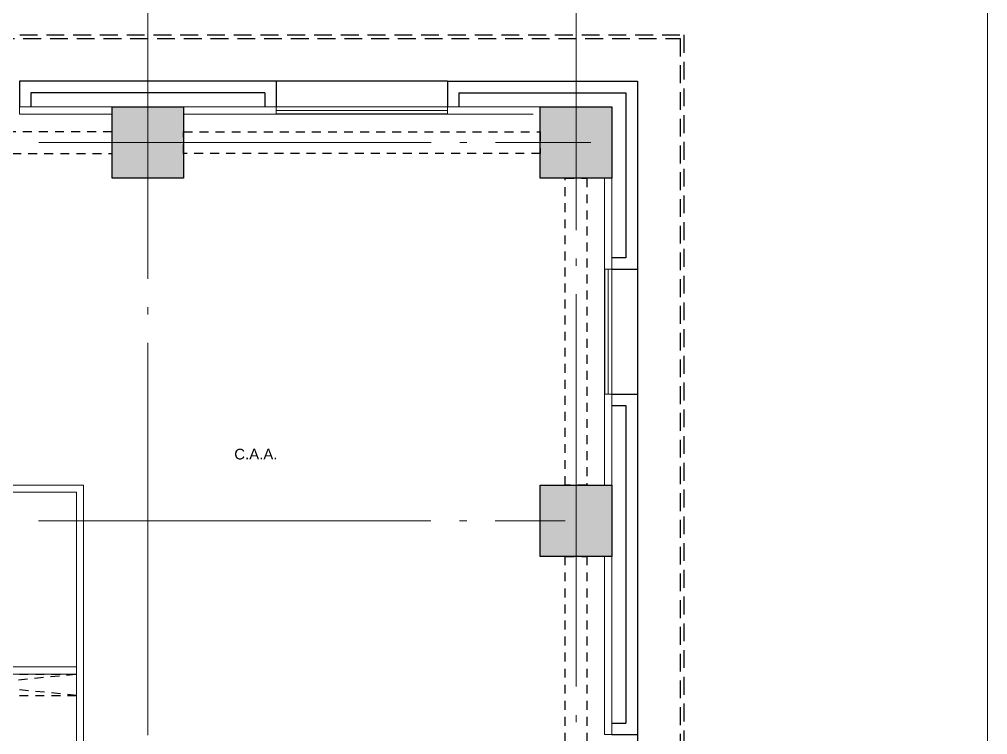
# Model space of a CAD drawing. Header units: metres. Extents: x -22 to 564, y 0 to 143.
# Drawn here: x 138.18 to 151.75, y 45.98 to 56 of the extents above; entities that cross this region are included whole.
import ezdxf
from ezdxf.enums import TextEntityAlignment as Align

# ---------------------------------------------------------------- set-up
doc = ezdxf.new("R2010")
doc.units = ezdxf.units.M
for name, pattern in [('EJES630', [6.3, 5.5, -0.4, 0, -0.4]), ('XREF 1N NEURO-ONCOLOGIA$0$DASHED2', [0.375, 0.25, -0.125]), ('XREF 1N NEURO-ONCOLOGIA$0$HIDDEN2', [0.1875, 0.125, -0.0625])]:
    doc.linetypes.add(name, pattern=pattern)
for name, color, linetype, lineweight in [('EJES', 11, 'EJES630', 0), ('XREF 1N NEURO-ONCOLOGIA$0$HERRERIAS', 1, 'Continuous', 18), ('XREF 1N NEURO-ONCOLOGIA$0$MUROS DE TABLAROCA', 150, 'Continuous', 13), ('XREF PIE 1.100$0$G-ANNO-TTLB', 7, 'Continuous', 9)]:
    doc.layers.add(name, color=color, linetype=linetype, lineweight=lineweight)
for name, color, linetype in [('TEXTO', 7, 'Continuous'), ('XREF 1N NEURO-ONCOLOGIA$0$-CG-M-WALL', 7, 'Continuous'), ('XREF 1N NEURO-ONCOLOGIA$0$COLUMNAS', 6, 'Continuous'), ('XREF 1N NEURO-ONCOLOGIA$0$CONTRAVENTEOS', 6, 'XREF 1N NEURO-ONCOLOGIA$0$HIDDEN2'), ('XREF 1N NEURO-ONCOLOGIA$0$DUCTO AA', 40, 'XREF 1N NEURO-ONCOLOGIA$0$HIDDEN2'), ('XREF 1N NEURO-ONCOLOGIA$0$LAMINA MULTIPERFORADA', 9, 'Continuous'), ('XREF 1N NEURO-ONCOLOGIA$0$MUROS BAJOS', 2, 'Continuous'), ('XREF 1N NEURO-ONCOLOGIA$0$NOVIDESA', 11, 'Continuous'), ('XREF 1N NEURO-ONCOLOGIA$0$TEX-MOB', 4, 'Continuous')]:
    doc.layers.add(name, color=color, linetype=linetype)
doc.styles.add('100 LOCALES 25', font='arial.ttf', dxfattribs={"height": 0.25})
doc.styles.add('XREF 1N NEURO-ONCOLOGIA$0$HANDLET', font='romans.shx')

# ---------------------------------------------------------------- blocks, each defined once
blk = doc.blocks.new('XREF PIE 1.100$0$ZUM-TB-XX-PP_PIE DE PLANO - ZUM_TB_PP_XX__PIE DE PLANO 90x60cm-1443826-PLANTA BAJA GENERAL')
at = {"layer": 'XREF PIE 1.100$0$G-ANNO-TTLB', "lineweight": 20}
blk.add_line((0.3018, 0.005), (0.3018, 0.595), dxfattribs=at)
blk = doc.blocks.new('XREF 1N NEURO-ONCOLOGIA$0$C-1')
at = {"layer": 'XREF 1N NEURO-ONCOLOGIA$0$-CG-M-WALL', "true_color": 0x636466}
h = blk.add_hatch(color=251, dxfattribs=at)
h.dxf.hatch_style = 1
h.paths.add_polyline_path([(-0.5, -0.5), (-0.5, 0.5), (0.5, 0.5), (0.5, -0.5)])
blk.add_lwpolyline([(-0.5, -0.5), (-0.5, 0.5), (0.5, 0.5), (0.5, -0.5)], close=True)
blk = doc.blocks.new('XREF 1N NEURO-ONCOLOGIA')
at = {"layer": 'XREF 1N NEURO-ONCOLOGIA$0$CONTRAVENTEOS', "color": 3, "elevation": 0}
for points in [[(20.974, 4.938), (20.974, 9.938), (20.674, 9.938), (20.674, 4.938)], [(20.974, 3.938), (20.974, -1.062), (20.674, -1.062), (20.674, 3.938)]]:
    blk.add_lwpolyline(points, close=True, dxfattribs=at)
at = {"layer": 'XREF 1N NEURO-ONCOLOGIA$0$CONTRAVENTEOS', "elevation": 0}
for points in [[(7.924, -1.412), (15.024, -1.412), (15.024, -1.712), (7.924, -1.712)], [(16.024, -1.412), (20.324, -1.412), (20.324, -1.712), (16.024, -1.712)]]:
    blk.add_lwpolyline(points, close=True, dxfattribs=at)
at = {"layer": 'XREF 1N NEURO-ONCOLOGIA$0$DUCTO AA'}
for p, q in [((13.074, 8.488), (13.074, 5.438, 0)), ((13.074, 8.488), (13.374, 5.438, 0)), ((13.074, 5.438, 0), (13.374, 8.488)), ((13.374, 8.488), (13.374, 5.438, 0))]:
    blk.add_line(p, q, dxfattribs=at)
at = {"layer": 'XREF 1N NEURO-ONCOLOGIA$0$HERRERIAS'}
for p, q in [((21.274, 0.238, 0), (21.274, 2.638, 0)), ((21.324, 0.238, 0), (21.324, 2.638, 0)), ((19.049, -2.012, 0), (17.298, -2.012, 0)), ((19.049, -2.062, 0), (17.298, -2.062, 0))]:
    blk.add_line(p, q, dxfattribs=at)
at = {"layer": 'XREF 1N NEURO-ONCOLOGIA$0$LAMINA MULTIPERFORADA', "linetype": 'XREF 1N NEURO-ONCOLOGIA$0$DASHED2'}
for points in [[(17.036, 51.208), (17.036, 26.858), (22.334, 26.858), (22.334, -3.072), (-0.736, -3.072), (-0.736, 52.168), (10.057, 52.168)], [(16.986, 51.208), (16.986, 26.808), (22.284, 26.808), (22.284, -3.022), (-0.686, -3.022), (-0.686, 52.118), (10.057, 52.118)]]:
    blk.add_lwpolyline(points, dxfattribs=at)
at = {"layer": 'XREF 1N NEURO-ONCOLOGIA$0$MUROS BAJOS'}
for p, q in [((21.224, 0.238), (21.224, 2.638)), ((21.684, 0.238), (21.684, 2.638)), ((19.049, -1.962), (17.298, -1.962)), ((12.524, -2.422), (10.424, -2.422)), ((19.049, -2.422), (17.298, -2.422))]:
    blk.add_line(p, q, dxfattribs=at)
at = {"layer": 'XREF 1N NEURO-ONCOLOGIA$0$MUROS DE TABLAROCA'}
for p, q in [((16.024, 9.938), (16.024, 5.338)), ((15.924, 5.438), (15.924, 9.588)), ((13.474, 8.588), (13.474, 5.438)), ((13.374, 8.488), (13.374, 5.438)), ((9.524, 5.438), (15.924, 5.438)), ((16.024, 5.338), (9.524, 5.338))]:
    blk.add_line(p, q, dxfattribs=at)
for points in [[(21.224, 4.938), (21.224, 6.238), (21.324, 6.238), (21.324, 4.938)], [(21.224, -0.962), (21.224, 0.238), (21.324, 0.238), (21.324, -1.062)], [(20.324, -1.412), (20.324, -1.062), (21.324, -1.062)]]:
    blk.add_lwpolyline(points, dxfattribs=at)
for points in [[(21.324, 3.938), (21.224, 3.938), (21.224, 2.638), (21.324, 2.638)], [(12.524, -1.962), (15.024, -1.962), (15.024, -2.062), (12.524, -2.062)]]:
    blk.add_lwpolyline(points, close=True, dxfattribs=at)
at = {"layer": 'XREF 1N NEURO-ONCOLOGIA$0$MUROS DE TABLAROCA', "elevation": 0}
for points in [[(16.024, -2.062), (17.298, -2.062), (17.298, -1.962), (16.024, -1.962)], [(20.324, -2.062), (19.049, -2.062), (19.049, -1.962), (20.324, -1.962)]]:
    blk.add_lwpolyline(points, close=True, dxfattribs=at)
at = {"layer": 'XREF 1N NEURO-ONCOLOGIA$0$NOVIDESA'}
for p, q in [((21.684, 6.238), (21.324, 6.238)), ((21.524, 6.078), (21.324, 6.078)), ((21.524, 2.798), (21.324, 2.798)), ((21.684, 2.638), (21.324, 2.638)), ((21.684, 0.238), (21.324, 0.238)), ((21.524, 0.078), (21.324, 0.078)), ((12.524, -2.062), (12.524, -2.422)), ((12.684, -2.062), (12.684, -2.262)), ((17.298, -2.062), (17.298, -2.422)), ((19.049, -2.062), (19.049, -2.422))]:
    blk.add_line(p, q, dxfattribs=at)
for points in [[(21.684, 2.638), (21.684, 6.238)], [(21.524, 2.798), (21.524, 6.078)], [(21.684, 0.238), (21.684, -2.422)], [(21.524, 0.078), (21.524, -2.262)], [(17.138, -2.062), (17.138, -2.262), (12.684, -2.262)], [(21.524, -2.262), (19.209, -2.262), (19.209, -2.062)], [(17.298, -2.422), (12.524, -2.422)], [(21.684, -2.422), (19.049, -2.422)]]:
    blk.add_lwpolyline(points, dxfattribs=at)
at = {"layer": 'XREF 1N NEURO-ONCOLOGIA$0$COLUMNAS'}
for p in [(20.824, 4.438, 0), (15.524, -1.562, 0), (20.824, -1.562, 0)]:
    blk.add_blockref('XREF 1N NEURO-ONCOLOGIA$0$C-1', p, dxfattribs=at)
at = {"layer": 'XREF 1N NEURO-ONCOLOGIA$0$TEX-MOB', "style": 'XREF 1N NEURO-ONCOLOGIA$0$HANDLET'}
for p in [(1.7, 4.585, 0), (1.707, 2.014, 0)]:
    blk.add_attdef('234', text='', height=0.075, rotation=180, dxfattribs=at).set_placement(p, align=Align.MIDDLE_CENTER)

msp = doc.modelspace()

# ---------------------------------------------------------------- block references
at = {"layer": 'XREF PIE 1.100$0$G-ANNO-TTLB', "xscale": 100.0000000000004, "yscale": 100.0000000000004, "zscale": 100.0000000000004}
msp.add_blockref('XREF PIE 1.100$0$ZUM-TB-XX-PP_PIE DE PLANO - ZUM_TB_PP_XX__PIE DE PLANO 90x60cm-1443826-PLANTA BAJA GENERAL', (121.567, 9.662), dxfattribs=at)

# ---------------------------------------------------------------- next in the draw order: block references
at = {"rotation": 90}
msp.add_blockref('XREF 1N NEURO-ONCOLOGIA', (144.417, 33.451), dxfattribs=at)

# ---------------------------------------------------------------- next in the draw order: linework, layer by layer
at = {"layer": 'EJES'}
for p, q in [((139.981, 33.168), (139.979, 58.55)), ((145.979, 58.549), (145.979, 33.165)), ((80.851, 54.277), (146.189, 54.277)), ((80.847, 48.975), (145.829, 48.975))]:
    msp.add_line(p, q, dxfattribs=at)

# ---------------------------------------------------------------- next in the draw order: texts
at = {"layer": 'TEXTO', "color": 0, "insert": (140.928, 49.831, 0), "char_height": 0.15, "width": 1.13004, "attachment_point": 7, "style": '100 LOCALES 25'}
msp.add_mtext('\\pxqc;C.A.A.', dxfattribs=at)

doc.saveas('drawing.dxf')
